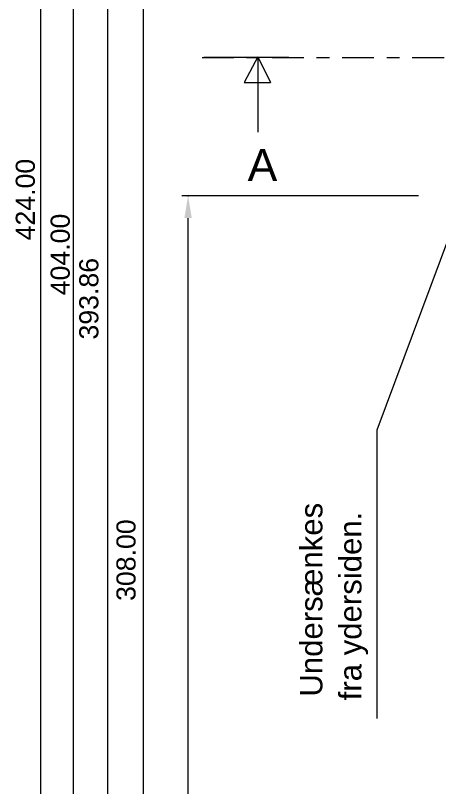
# Model space of a CAD drawing. Extents: x 20 to 965, y 10 to 705.
# Drawn here: x 291.7 to 358.3, y 195.6 to 316.9 of the extents above; entities that cross this region are included whole.
import ezdxf

# ---------------------------------------------------------------- set-up
doc = ezdxf.new("R2010")
doc.units = 0
doc.header["$MEASUREMENT"] = 0
doc.linetypes.add('CENT', pattern=[11, 5, -2, 2, -2])
doc.layers.add('DIM', color=1, linetype='CONTINUOUS', lineweight=13)
doc.styles.get("Standard").update_dxf_attribs({"font": ''})
doc.styles.get('Standard').set_extended_font_data('Arial')

msp = doc.modelspace()

# ---------------------------------------------------------------- linework, layer by layer
at = {"layer": 'DIM', "color": 1, "linetype": 'ByBlock'}
for p, q in [((295.70047, 80.02671), (295.70047, 497.02671)), ((306.22562, 80.02671), (306.22562, 466.88671))]:
    msp.add_line(p, q, dxfattribs=at)
at = {"layer": 'DIM', "linetype": 'ByBlock'}
for p, q in [((300.82246, 80.02671), (300.82246, 477.02671)), ((311.81562, 80.02671), (311.81562, 381.02671)), ((355.00412, 288.52671), (317.81562, 288.52671)), ((318.81562, 80.02671), (318.81562, 285.02671))]:
    msp.add_line(p, q, dxfattribs=at)
at = {"layer": 'DIM', "linetype": 'CENT'}
msp.add_line((321.00262, 310.26814), (829.43194, 310.26814), dxfattribs=at)
at = {"layer": 'DIM'}
for p, q in [((334.64386, 310.23939), (321.28074, 310.23939)), ((361.28412, 286.17671), (348.46412, 251.74671)), ((348.46412, 251.74671), (348.46412, 206.46671))]:
    msp.add_line(p, q, dxfattribs=at)
at = {"layer": 'DIM', "linetype": 'Continuous'}
for p, q in [((329.76021, 310.34452), (327.63231, 306.31739)), ((329.76021, 310.34452), (329.76021, 298.52295)), ((329.76021, 310.34452), (331.78173, 306.31739)), ((327.63231, 306.31739), (331.78173, 306.31739))]:
    msp.add_line(p, q, dxfattribs=at)
at = {"layer": 'DIM', "linetype": 'ByBlock'}
msp.add_point((318.81562, 288.52671), dxfattribs=at)
msp.add_solid([(319.39895, 285.02671), (318.23228, 285.02671), (318.81562, 288.52671)], dxfattribs=at)

# ---------------------------------------------------------------- texts
at = {"layer": 'DIM', "linetype": 'Continuous'}
msp.add_text('A', height=5, dxfattribs=at).set_placement((328.16428, 290.85841))
at = {"layer": 'DIM', "color": 1, "linetype": 'ByBlock'}
for s, p in [('424.00', (294.74931, 281.52671)), ('393.86', (304.72562, 265.95671))]:
    msp.add_text(s, height=3, rotation=90, dxfattribs=at).set_placement(p)
at = {"layer": 'DIM', "linetype": 'ByBlock'}
for s, p in [('404.00', (300.23077, 272.90171)), ('308.00', (310.56562, 224.90171))]:
    msp.add_text(s, height=3, rotation=90, dxfattribs=at).set_placement(p)
at = {"layer": 'DIM'}
for s, p in [('Undersænkes', (339.90412, 209.87671)), ('fra ydersiden.', (346.03745, 209.29671))]:
    msp.add_text(s, height=3.5, rotation=90, dxfattribs=at).set_placement(p)

doc.saveas('drawing.dxf')
